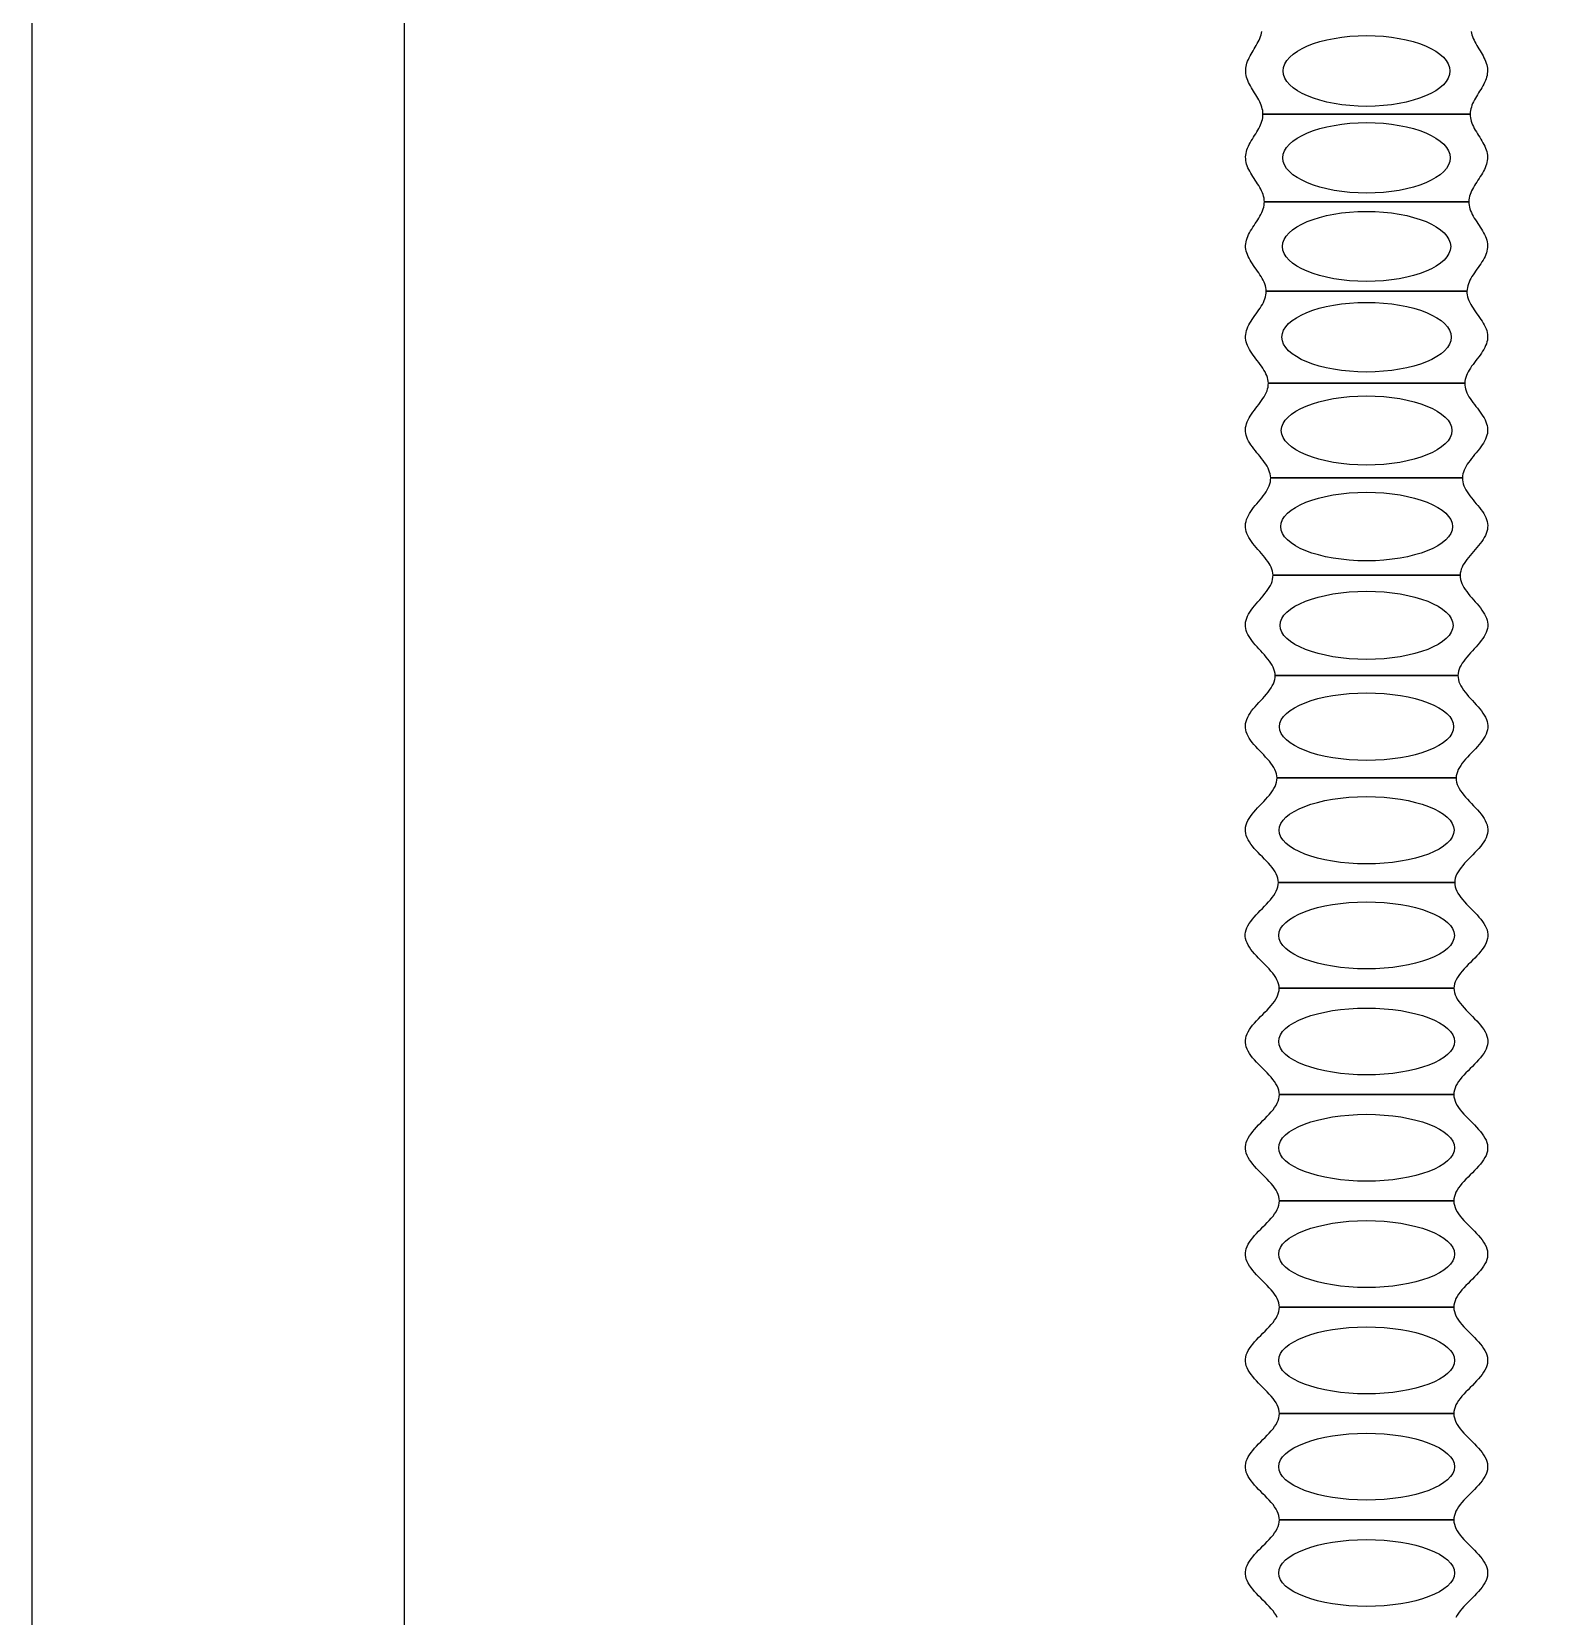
# Model space of a CAD drawing. Extents: x -130 to 140, y -1310 to 20.
# Drawn here: x -8.8 to -0.9, y -45.86 to -37.55 of the extents above; entities that cross this region are included whole.
import ezdxf

# ---------------------------------------------------------------- set-up
doc = ezdxf.new("R2010")
doc.units = 0

msp = doc.modelspace()

# ---------------------------------------------------------------- linework, layer by layer
at = {"layer": 'cure'}
msp.add_lwpolyline([(-6.8462, -52.5996), (6.8462, -52.5996), (6.8462, -22), (-6.8462, -22)], close=True, dxfattribs=at)
at = {"layer": 'M1_Neg'}
for points in [[(-1.2514, -37.5433), (-1.2497, -37.5525), (-1.2473, -37.5617), (-1.2443, -37.571), (-1.2407, -37.5802), (-1.2366, -37.5894), (-1.232, -37.5987), (-1.227, -37.6079), (-1.2218, -37.6171), (-1.2163, -37.6264), (-1.2108, -37.6356), (-1.2052, -37.6449), (-1.1996, -37.6541), (-1.1943, -37.6633), (-1.1891, -37.6726), (-1.1844, -37.6818), (-1.18, -37.691), (-1.1761, -37.7003), (-1.1728, -37.7095), (-1.1701, -37.7187), (-1.1681, -37.728), (-1.1667, -37.7372), (-1.1661, -37.7464), (-1.1661, -37.7557), (-1.1669, -37.7649), (-1.1685, -37.7741), (-1.1707, -37.7834), (-1.1735, -37.7926), (-1.177, -37.8018), (-1.1811, -37.8111), (-1.1856, -37.8203), (-1.1905, -37.8295), (-1.1958, -37.8388), (-1.2013, -37.848), (-1.207, -37.8573), (-1.2128, -37.8665), (-1.2185, -37.8757), (-1.2241, -37.885), (-1.2295, -37.8942), (-1.2347, -37.9034), (-1.2394, -37.9127), (-1.2437, -37.9219), (-1.2475, -37.9311), (-1.2506, -37.9404), (-1.2532, -37.9496), (-1.2551, -37.9588), (-1.2562, -37.9681), (-1.2567, -37.9773), (-2.3433, -37.9773), (-2.3438, -37.9681), (-2.3449, -37.9588), (-2.3468, -37.9496), (-2.3494, -37.9404), (-2.3525, -37.9311), (-2.3563, -37.9219), (-2.3606, -37.9127), (-2.3653, -37.9034), (-2.3705, -37.8942), (-2.3759, -37.885), (-2.3815, -37.8757), (-2.3872, -37.8665), (-2.393, -37.8573), (-2.3987, -37.848), (-2.4042, -37.8388), (-2.4095, -37.8295), (-2.4144, -37.8203), (-2.4189, -37.8111), (-2.423, -37.8018), (-2.4265, -37.7926), (-2.4293, -37.7834), (-2.4315, -37.7741), (-2.4331, -37.7649), (-2.4339, -37.7557), (-2.4339, -37.7464), (-2.4333, -37.7372), (-2.4319, -37.728), (-2.4299, -37.7187), (-2.4272, -37.7095), (-2.4239, -37.7003), (-2.42, -37.691), (-2.4156, -37.6818), (-2.4109, -37.6726), (-2.4057, -37.6633), (-2.4004, -37.6541), (-2.3948, -37.6449), (-2.3892, -37.6356), (-2.3837, -37.6264), (-2.3782, -37.6171), (-2.373, -37.6079), (-2.368, -37.5987), (-2.3634, -37.5894), (-2.3593, -37.5802), (-2.3557, -37.571), (-2.3527, -37.5617), (-2.3503, -37.5525), (-2.3486, -37.5433)], [(-2.2687, -45.8629), (-2.2749, -45.8515), (-2.2823, -45.8401), (-2.2907, -45.8287), (-2.3001, -45.8174), (-2.3102, -45.806), (-2.3209, -45.7946), (-2.332, -45.7832), (-2.3433, -45.7718), (-2.3547, -45.7605), (-2.366, -45.7491), (-2.3769, -45.7377), (-2.3873, -45.7263), (-2.397, -45.7149), (-2.406, -45.7036), (-2.4139, -45.6922), (-2.4207, -45.6808), (-2.4263, -45.6694), (-2.4306, -45.658), (-2.4334, -45.6467), (-2.4349, -45.6353), (-2.4349, -45.6239), (-2.4334, -45.6125), (-2.4306, -45.6012), (-2.4263, -45.5898), (-2.4207, -45.5784), (-2.4139, -45.567), (-2.406, -45.5556), (-2.397, -45.5443), (-2.3873, -45.5329), (-2.3769, -45.5215), (-2.366, -45.5101), (-2.3547, -45.4987), (-2.3433, -45.4874), (-2.332, -45.476), (-2.3209, -45.4646), (-2.3102, -45.4532), (-2.3001, -45.4418), (-2.2907, -45.4305), (-2.2823, -45.4191), (-2.2749, -45.4077), (-2.2687, -45.3963), (-2.2638, -45.3849), (-2.2602, -45.3736), (-2.258, -45.3622), (-2.2573, -45.3508), (-1.3427, -45.3508), (-1.342, -45.3622), (-1.3398, -45.3736), (-1.3362, -45.3849), (-1.3313, -45.3963), (-1.3251, -45.4077), (-1.3177, -45.4191), (-1.3093, -45.4305), (-1.2999, -45.4418), (-1.2898, -45.4532), (-1.2791, -45.4646), (-1.268, -45.476), (-1.2567, -45.4874), (-1.2453, -45.4987), (-1.234, -45.5101), (-1.2231, -45.5215), (-1.2127, -45.5329), (-1.203, -45.5443), (-1.194, -45.5556), (-1.1861, -45.567), (-1.1793, -45.5784), (-1.1737, -45.5898), (-1.1694, -45.6012), (-1.1666, -45.6125), (-1.1651, -45.6239), (-1.1651, -45.6353), (-1.1666, -45.6467), (-1.1694, -45.658), (-1.1737, -45.6694), (-1.1793, -45.6808), (-1.1861, -45.6922), (-1.194, -45.7036), (-1.203, -45.7149), (-1.2127, -45.7263), (-1.2231, -45.7377), (-1.234, -45.7491), (-1.2453, -45.7605), (-1.2567, -45.7718), (-1.268, -45.7832), (-1.2791, -45.7946), (-1.2898, -45.806), (-1.2999, -45.8174), (-1.3093, -45.8287), (-1.3177, -45.8401), (-1.3251, -45.8515), (-1.3313, -45.8629)]]:
    msp.add_lwpolyline(points, dxfattribs=at)
for points in [[(-2.3361, -38.4367), (-2.3366, -38.4273), (-2.3379, -38.4179), (-2.34, -38.4086), (-2.3427, -38.3992), (-2.3462, -38.3898), (-2.3503, -38.3804), (-2.3549, -38.3711), (-2.36, -38.3617), (-2.3655, -38.3523), (-2.3714, -38.3429), (-2.3774, -38.3336), (-2.3836, -38.3242), (-2.3898, -38.3148), (-2.3959, -38.3054), (-2.4019, -38.2961), (-2.4076, -38.2867), (-2.4129, -38.2773), (-2.4178, -38.2679), (-2.4221, -38.2586), (-2.4259, -38.2492), (-2.429, -38.2398), (-2.4314, -38.2304), (-2.4331, -38.2211), (-2.434, -38.2117), (-2.4342, -38.2023), (-2.4336, -38.1929), (-2.4322, -38.1836), (-2.4301, -38.1742), (-2.4272, -38.1648), (-2.4238, -38.1554), (-2.4197, -38.1461), (-2.4151, -38.1367), (-2.4101, -38.1273), (-2.4047, -38.1179), (-2.399, -38.1086), (-2.3932, -38.0992), (-2.3873, -38.0898), (-2.3814, -38.0804), (-2.3757, -38.0711), (-2.3701, -38.0617), (-2.3649, -38.0523), (-2.3601, -38.0429), (-2.3557, -38.0336), (-2.352, -38.0242), (-2.3488, -38.0148), (-2.3463, -38.0054), (-2.3446, -37.9961), (-2.3436, -37.9867), (-2.3433, -37.9773), (-1.2567, -37.9773), (-1.2564, -37.9867), (-1.2554, -37.9961), (-1.2537, -38.0054), (-1.2512, -38.0148), (-1.248, -38.0242), (-1.2443, -38.0336), (-1.2399, -38.0429), (-1.2351, -38.0523), (-1.2299, -38.0617), (-1.2243, -38.0711), (-1.2186, -38.0804), (-1.2127, -38.0898), (-1.2068, -38.0992), (-1.201, -38.1086), (-1.1953, -38.1179), (-1.1899, -38.1273), (-1.1849, -38.1367), (-1.1803, -38.1461), (-1.1762, -38.1554), (-1.1728, -38.1648), (-1.1699, -38.1742), (-1.1678, -38.1836), (-1.1664, -38.1929), (-1.1658, -38.2023), (-1.166, -38.2117), (-1.1669, -38.2211), (-1.1686, -38.2304), (-1.171, -38.2398), (-1.1741, -38.2492), (-1.1779, -38.2586), (-1.1822, -38.2679), (-1.1871, -38.2773), (-1.1924, -38.2867), (-1.1981, -38.2961), (-1.2041, -38.3054), (-1.2102, -38.3148), (-1.2164, -38.3242), (-1.2226, -38.3336), (-1.2286, -38.3429), (-1.2345, -38.3523), (-1.24, -38.3617), (-1.2451, -38.3711), (-1.2497, -38.3804), (-1.2538, -38.3898), (-1.2573, -38.3992), (-1.26, -38.4086), (-1.2621, -38.4179), (-1.2634, -38.4273), (-1.2639, -38.4367)], [(-2.3264, -38.9063), (-2.327, -38.8967), (-2.3284, -38.8872), (-2.3307, -38.8776), (-2.3338, -38.868), (-2.3376, -38.8584), (-2.3421, -38.8488), (-2.3472, -38.8392), (-2.3528, -38.8297), (-2.3589, -38.8201), (-2.3653, -38.8105), (-2.3719, -38.8009), (-2.3787, -38.7913), (-2.3855, -38.7817), (-2.3922, -38.7721), (-2.3988, -38.7626), (-2.405, -38.753), (-2.4109, -38.7434), (-2.4162, -38.7338), (-2.421, -38.7242), (-2.4252, -38.7146), (-2.4286, -38.7051), (-2.4313, -38.6955), (-2.4332, -38.6859), (-2.4342, -38.6763), (-2.4344, -38.6667), (-2.4338, -38.6571), (-2.4323, -38.6475), (-2.43, -38.638), (-2.427, -38.6284), (-2.4232, -38.6188), (-2.4188, -38.6092), (-2.4138, -38.5996), (-2.4084, -38.59), (-2.4025, -38.5805), (-2.3964, -38.5709), (-2.3901, -38.5613), (-2.3837, -38.5517), (-2.3773, -38.5421), (-2.371, -38.5325), (-2.365, -38.5229), (-2.3593, -38.5134), (-2.3541, -38.5038), (-2.3494, -38.4942), (-2.3453, -38.4846), (-2.3419, -38.475), (-2.3393, -38.4654), (-2.3374, -38.4559), (-2.3363, -38.4463), (-2.3361, -38.4367), (-1.2639, -38.4367), (-1.2637, -38.4463), (-1.2626, -38.4559), (-1.2607, -38.4654), (-1.2581, -38.475), (-1.2547, -38.4846), (-1.2506, -38.4942), (-1.2459, -38.5038), (-1.2407, -38.5134), (-1.235, -38.5229), (-1.229, -38.5325), (-1.2227, -38.5421), (-1.2163, -38.5517), (-1.2099, -38.5613), (-1.2036, -38.5709), (-1.1975, -38.5805), (-1.1916, -38.59), (-1.1862, -38.5996), (-1.1812, -38.6092), (-1.1768, -38.6188), (-1.173, -38.6284), (-1.17, -38.638), (-1.1677, -38.6475), (-1.1662, -38.6571), (-1.1656, -38.6667), (-1.1658, -38.6763), (-1.1668, -38.6859), (-1.1687, -38.6955), (-1.1714, -38.7051), (-1.1748, -38.7146), (-1.179, -38.7242), (-1.1838, -38.7338), (-1.1891, -38.7434), (-1.195, -38.753), (-1.2012, -38.7626), (-1.2078, -38.7721), (-1.2145, -38.7817), (-1.2213, -38.7913), (-1.2281, -38.8009), (-1.2347, -38.8105), (-1.2411, -38.8201), (-1.2472, -38.8297), (-1.2528, -38.8392), (-1.2579, -38.8488), (-1.2624, -38.8584), (-1.2662, -38.868), (-1.2693, -38.8776), (-1.2716, -38.8872), (-1.273, -38.8967), (-1.2736, -38.9063)], [(-2.315, -39.3887), (-2.3157, -39.3788), (-2.3173, -39.369), (-2.3199, -39.3591), (-2.3233, -39.3493), (-2.3275, -39.3394), (-2.3324, -39.3296), (-2.3381, -39.3198), (-2.3443, -39.3099), (-2.351, -39.3001), (-2.3581, -39.2902), (-2.3654, -39.2804), (-2.3729, -39.2705), (-2.3805, -39.2607), (-2.3879, -39.2509), (-2.3951, -39.241), (-2.4021, -39.2312), (-2.4085, -39.2213), (-2.4145, -39.2115), (-2.4198, -39.2016), (-2.4244, -39.1918), (-2.4282, -39.1819), (-2.4312, -39.1721), (-2.4333, -39.1623), (-2.4344, -39.1524), (-2.4347, -39.1426), (-2.434, -39.1327), (-2.4323, -39.1229), (-2.4298, -39.113), (-2.4265, -39.1032), (-2.4223, -39.0934), (-2.4175, -39.0835), (-2.412, -39.0737), (-2.406, -39.0638), (-2.3996, -39.054), (-2.3928, -39.0441), (-2.3858, -39.0343), (-2.3787, -39.0245), (-2.3717, -39.0146), (-2.3648, -39.0048), (-2.3582, -38.9949), (-2.3519, -38.9851), (-2.3462, -38.9752), (-2.341, -38.9654), (-2.3365, -38.9555), (-2.3328, -38.9457), (-2.3298, -38.9359), (-2.3278, -38.926), (-2.3266, -38.9162), (-2.3264, -38.9063), (-1.2736, -38.9063), (-1.2734, -38.9162), (-1.2722, -38.926), (-1.2702, -38.9359), (-1.2672, -38.9457), (-1.2635, -38.9555), (-1.259, -38.9654), (-1.2538, -38.9752), (-1.2481, -38.9851), (-1.2418, -38.9949), (-1.2352, -39.0048), (-1.2283, -39.0146), (-1.2213, -39.0245), (-1.2142, -39.0343), (-1.2072, -39.0441), (-1.2004, -39.054), (-1.194, -39.0638), (-1.188, -39.0737), (-1.1825, -39.0835), (-1.1777, -39.0934), (-1.1735, -39.1032), (-1.1702, -39.113), (-1.1677, -39.1229), (-1.166, -39.1327), (-1.1653, -39.1426), (-1.1656, -39.1524), (-1.1667, -39.1623), (-1.1688, -39.1721), (-1.1718, -39.1819), (-1.1756, -39.1918), (-1.1802, -39.2016), (-1.1855, -39.2115), (-1.1915, -39.2213), (-1.1979, -39.2312), (-1.2049, -39.241), (-1.2121, -39.2509), (-1.2195, -39.2607), (-1.2271, -39.2705), (-1.2346, -39.2804), (-1.2419, -39.2902), (-1.249, -39.3001), (-1.2557, -39.3099), (-1.2619, -39.3198), (-1.2676, -39.3296), (-1.2725, -39.3394), (-1.2767, -39.3493), (-1.2801, -39.3591), (-1.2827, -39.369), (-1.2843, -39.3788), (-1.285, -39.3887)], [(-2.3028, -39.8851), (-2.3036, -39.875), (-2.3054, -39.8649), (-2.3082, -39.8548), (-2.3119, -39.8446), (-2.3166, -39.8345), (-2.322, -39.8244), (-2.3283, -39.8142), (-2.3351, -39.8041), (-2.3425, -39.794), (-2.3504, -39.7838), (-2.3585, -39.7737), (-2.3668, -39.7636), (-2.3751, -39.7534), (-2.3833, -39.7433), (-2.3913, -39.7332), (-2.3989, -39.723), (-2.4061, -39.7129), (-2.4126, -39.7028), (-2.4185, -39.6926), (-2.4236, -39.6825), (-2.4278, -39.6724), (-2.4311, -39.6622), (-2.4334, -39.6521), (-2.4346, -39.642), (-2.4349, -39.6318), (-2.4341, -39.6217), (-2.4323, -39.6116), (-2.4295, -39.6014), (-2.4258, -39.5913), (-2.4212, -39.5812), (-2.4159, -39.571), (-2.4098, -39.5609), (-2.4031, -39.5508), (-2.396, -39.5406), (-2.3885, -39.5305), (-2.3808, -39.5204), (-2.373, -39.5103), (-2.3652, -39.5001), (-2.3576, -39.49), (-2.3503, -39.4799), (-2.3433, -39.4697), (-2.337, -39.4596), (-2.3312, -39.4495), (-2.3263, -39.4393), (-2.3221, -39.4292), (-2.3189, -39.4191), (-2.3166, -39.4089), (-2.3153, -39.3988), (-2.315, -39.3887), (-1.285, -39.3887), (-1.2847, -39.3988), (-1.2834, -39.4089), (-1.2811, -39.4191), (-1.2779, -39.4292), (-1.2737, -39.4393), (-1.2688, -39.4495), (-1.263, -39.4596), (-1.2567, -39.4697), (-1.2497, -39.4799), (-1.2424, -39.49), (-1.2348, -39.5001), (-1.227, -39.5103), (-1.2192, -39.5204), (-1.2115, -39.5305), (-1.204, -39.5406), (-1.1969, -39.5508), (-1.1902, -39.5609), (-1.1841, -39.571), (-1.1788, -39.5812), (-1.1742, -39.5913), (-1.1705, -39.6014), (-1.1677, -39.6116), (-1.1659, -39.6217), (-1.1651, -39.6318), (-1.1654, -39.642), (-1.1666, -39.6521), (-1.1689, -39.6622), (-1.1722, -39.6724), (-1.1764, -39.6825), (-1.1815, -39.6926), (-1.1874, -39.7028), (-1.1939, -39.7129), (-1.2011, -39.723), (-1.2087, -39.7332), (-1.2167, -39.7433), (-1.2249, -39.7534), (-1.2332, -39.7636), (-1.2415, -39.7737), (-1.2496, -39.7838), (-1.2575, -39.794), (-1.2649, -39.8041), (-1.2717, -39.8142), (-1.278, -39.8244), (-1.2834, -39.8345), (-1.2881, -39.8446), (-1.2918, -39.8548), (-1.2946, -39.8649), (-1.2964, -39.875), (-1.2972, -39.8851)], [(-2.2906, -40.3963), (-2.2914, -40.3858), (-2.2934, -40.3754), (-2.2964, -40.365), (-2.3005, -40.3545), (-2.3056, -40.3441), (-2.3116, -40.3337), (-2.3184, -40.3232), (-2.3259, -40.3128), (-2.3341, -40.3024), (-2.3426, -40.292), (-2.3515, -40.2815), (-2.3606, -40.2711), (-2.3697, -40.2607), (-2.3787, -40.2502), (-2.3875, -40.2398), (-2.3958, -40.2294), (-2.4036, -40.2189), (-2.4108, -40.2085), (-2.4172, -40.1981), (-2.4228, -40.1876), (-2.4274, -40.1772), (-2.431, -40.1668), (-2.4335, -40.1564), (-2.4349, -40.1459), (-2.4351, -40.1355), (-2.4342, -40.1251), (-2.4322, -40.1146), (-2.4291, -40.1042), (-2.425, -40.0938), (-2.42, -40.0833), (-2.4141, -40.0729), (-2.4074, -40.0625), (-2.4, -40.052), (-2.3922, -40.0416), (-2.3839, -40.0312), (-2.3754, -40.0208), (-2.3668, -40.0103), (-2.3582, -39.9999), (-2.3498, -39.9895), (-2.3418, -39.979), (-2.3342, -39.9686), (-2.3271, -39.9582), (-2.3208, -39.9477), (-2.3153, -39.9373), (-2.3107, -39.9269), (-2.3071, -39.9164), (-2.3046, -39.906), (-2.3031, -39.8956), (-2.3028, -39.8851), (-1.2972, -39.8851), (-1.2969, -39.8956), (-1.2954, -39.906), (-1.2929, -39.9164), (-1.2893, -39.9269), (-1.2847, -39.9373), (-1.2792, -39.9477), (-1.2729, -39.9582), (-1.2658, -39.9686), (-1.2582, -39.979), (-1.2502, -39.9895), (-1.2418, -39.9999), (-1.2332, -40.0103), (-1.2246, -40.0208), (-1.2161, -40.0312), (-1.2078, -40.0416), (-1.2, -40.052), (-1.1926, -40.0625), (-1.1859, -40.0729), (-1.18, -40.0833), (-1.175, -40.0938), (-1.1709, -40.1042), (-1.1678, -40.1146), (-1.1658, -40.1251), (-1.1649, -40.1355), (-1.1651, -40.1459), (-1.1665, -40.1564), (-1.169, -40.1668), (-1.1726, -40.1772), (-1.1772, -40.1876), (-1.1828, -40.1981), (-1.1892, -40.2085), (-1.1964, -40.2189), (-1.2042, -40.2294), (-1.2125, -40.2398), (-1.2213, -40.2502), (-1.2303, -40.2607), (-1.2394, -40.2711), (-1.2485, -40.2815), (-1.2574, -40.292), (-1.2659, -40.3024), (-1.2741, -40.3128), (-1.2816, -40.3232), (-1.2884, -40.3337), (-1.2944, -40.3441), (-1.2995, -40.3545), (-1.3036, -40.365), (-1.3066, -40.3754), (-1.3086, -40.3858), (-1.3094, -40.3963)], [(-2.2793, -40.9215), (-2.2801, -40.9108), (-2.2822, -40.9001), (-2.2855, -40.8894), (-2.2899, -40.8786), (-2.2954, -40.8679), (-2.3018, -40.8572), (-2.3092, -40.8465), (-2.3173, -40.8358), (-2.3261, -40.8251), (-2.3354, -40.8143), (-2.345, -40.8036), (-2.3548, -40.7929), (-2.3647, -40.7822), (-2.3744, -40.7715), (-2.3839, -40.7607), (-2.393, -40.75), (-2.4014, -40.7393), (-2.4092, -40.7286), (-2.4161, -40.7179), (-2.4221, -40.7071), (-2.4271, -40.6964), (-2.4309, -40.6857), (-2.4336, -40.675), (-2.4351, -40.6643), (-2.4353, -40.6535), (-2.4343, -40.6428), (-2.4321, -40.6321), (-2.4287, -40.6214), (-2.4242, -40.6107), (-2.4187, -40.5999), (-2.4122, -40.5892), (-2.4049, -40.5785), (-2.3969, -40.5678), (-2.3883, -40.5571), (-2.3793, -40.5463), (-2.37, -40.5356), (-2.3606, -40.5249), (-2.3513, -40.5142), (-2.3421, -40.5035), (-2.3333, -40.4927), (-2.325, -40.482), (-2.3173, -40.4713), (-2.3104, -40.4606), (-2.3044, -40.4499), (-2.2994, -40.4391), (-2.2954, -40.4284), (-2.2926, -40.4177), (-2.291, -40.407), (-2.2906, -40.3963), (-1.3094, -40.3963), (-1.309, -40.407), (-1.3074, -40.4177), (-1.3046, -40.4284), (-1.3006, -40.4391), (-1.2956, -40.4499), (-1.2896, -40.4606), (-1.2827, -40.4713), (-1.275, -40.482), (-1.2667, -40.4927), (-1.2579, -40.5035), (-1.2487, -40.5142), (-1.2394, -40.5249), (-1.23, -40.5356), (-1.2207, -40.5463), (-1.2117, -40.5571), (-1.2031, -40.5678), (-1.1951, -40.5785), (-1.1878, -40.5892), (-1.1813, -40.5999), (-1.1758, -40.6107), (-1.1713, -40.6214), (-1.1679, -40.6321), (-1.1657, -40.6428), (-1.1647, -40.6535), (-1.1649, -40.6643), (-1.1664, -40.675), (-1.1691, -40.6857), (-1.1729, -40.6964), (-1.1779, -40.7071), (-1.1839, -40.7179), (-1.1908, -40.7286), (-1.1986, -40.7393), (-1.207, -40.75), (-1.2161, -40.7607), (-1.2256, -40.7715), (-1.2353, -40.7822), (-1.2452, -40.7929), (-1.255, -40.8036), (-1.2646, -40.8143), (-1.2739, -40.8251), (-1.2827, -40.8358), (-1.2908, -40.8465), (-1.2982, -40.8572), (-1.3046, -40.8679), (-1.3101, -40.8786), (-1.3145, -40.8894), (-1.3178, -40.9001), (-1.3199, -40.9108), (-1.3207, -40.9215)], [(-2.2696, -41.4595), (-2.2704, -41.4485), (-2.2726, -41.4375), (-2.276, -41.4265), (-2.2807, -41.4156), (-2.2865, -41.4046), (-2.2934, -41.3936), (-2.3013, -41.3826), (-2.3099, -41.3717), (-2.3193, -41.3607), (-2.3292, -41.3497), (-2.3395, -41.3387), (-2.3499, -41.3277), (-2.3604, -41.3168), (-2.3708, -41.3058), (-2.3809, -41.2948), (-2.3906, -41.2838), (-2.3996, -41.2728), (-2.4079, -41.2619), (-2.4153, -41.2509), (-2.4216, -41.2399), (-2.4269, -41.2289), (-2.431, -41.218), (-2.4338, -41.207), (-2.4353, -41.196), (-2.4355, -41.185), (-2.4344, -41.174), (-2.432, -41.1631), (-2.4283, -41.1521), (-2.4234, -41.1411), (-2.4174, -41.1301), (-2.4105, -41.1191), (-2.4026, -41.1082), (-2.3939, -41.0972), (-2.3847, -41.0862), (-2.375, -41.0752), (-2.365, -41.0643), (-2.3549, -41.0533), (-2.3448, -41.0423), (-2.3349, -41.0313), (-2.3254, -41.0203), (-2.3165, -41.0094), (-2.3082, -40.9984), (-2.3008, -40.9874), (-2.2943, -40.9764), (-2.2888, -40.9654), (-2.2846, -40.9545), (-2.2815, -40.9435), (-2.2797, -40.9325), (-2.2793, -40.9215), (-1.3207, -40.9215), (-1.3203, -40.9325), (-1.3185, -40.9435), (-1.3154, -40.9545), (-1.3112, -40.9654), (-1.3057, -40.9764), (-1.2992, -40.9874), (-1.2918, -40.9984), (-1.2835, -41.0094), (-1.2746, -41.0203), (-1.2651, -41.0313), (-1.2552, -41.0423), (-1.2451, -41.0533), (-1.235, -41.0643), (-1.225, -41.0752), (-1.2153, -41.0862), (-1.2061, -41.0972), (-1.1974, -41.1082), (-1.1895, -41.1191), (-1.1826, -41.1301), (-1.1766, -41.1411), (-1.1717, -41.1521), (-1.168, -41.1631), (-1.1656, -41.174), (-1.1645, -41.185), (-1.1647, -41.196), (-1.1662, -41.207), (-1.169, -41.218), (-1.1731, -41.2289), (-1.1784, -41.2399), (-1.1847, -41.2509), (-1.1921, -41.2619), (-1.2004, -41.2728), (-1.2094, -41.2838), (-1.2191, -41.2948), (-1.2292, -41.3058), (-1.2396, -41.3168), (-1.2501, -41.3277), (-1.2605, -41.3387), (-1.2708, -41.3497), (-1.2807, -41.3607), (-1.2901, -41.3717), (-1.2987, -41.3826), (-1.3066, -41.3936), (-1.3135, -41.4046), (-1.3193, -41.4156), (-1.324, -41.4265), (-1.3274, -41.4375), (-1.3296, -41.4485), (-1.3304, -41.4595)], [(-2.2623, -42.0077), (-2.2631, -41.9965), (-2.2654, -41.9853), (-2.2689, -41.9741), (-2.2738, -41.963), (-2.2799, -41.9518), (-2.2871, -41.9406), (-2.2953, -41.9294), (-2.3044, -41.9182), (-2.3142, -41.907), (-2.3245, -41.8958), (-2.3353, -41.8846), (-2.3463, -41.8734), (-2.3573, -41.8623), (-2.3682, -41.8511), (-2.3788, -41.8399), (-2.3889, -41.8287), (-2.3983, -41.8175), (-2.407, -41.8063), (-2.4147, -41.7951), (-2.4214, -41.7839), (-2.4269, -41.7728), (-2.4311, -41.7616), (-2.434, -41.7504), (-2.4355, -41.7392), (-2.4357, -41.728), (-2.4344, -41.7168), (-2.4318, -41.7056), (-2.4279, -41.6944), (-2.4227, -41.6832), (-2.4163, -41.6721), (-2.4089, -41.6609), (-2.4006, -41.6497), (-2.3914, -41.6385), (-2.3816, -41.6273), (-2.3713, -41.6161), (-2.3607, -41.6049), (-2.35, -41.5937), (-2.3393, -41.5826), (-2.3288, -41.5714), (-2.3188, -41.5602), (-2.3093, -41.549), (-2.3005, -41.5378), (-2.2926, -41.5266), (-2.2857, -41.5154), (-2.2799, -41.5042), (-2.2753, -41.493), (-2.272, -41.4819), (-2.2701, -41.4707), (-2.2696, -41.4595), (-1.3304, -41.4595), (-1.3299, -41.4707), (-1.328, -41.4819), (-1.3247, -41.493), (-1.3201, -41.5042), (-1.3143, -41.5154), (-1.3074, -41.5266), (-1.2995, -41.5378), (-1.2907, -41.549), (-1.2812, -41.5602), (-1.2712, -41.5714), (-1.2607, -41.5826), (-1.25, -41.5937), (-1.2393, -41.6049), (-1.2287, -41.6161), (-1.2184, -41.6273), (-1.2086, -41.6385), (-1.1994, -41.6497), (-1.1911, -41.6609), (-1.1837, -41.6721), (-1.1773, -41.6832), (-1.1721, -41.6944), (-1.1682, -41.7056), (-1.1656, -41.7168), (-1.1643, -41.728), (-1.1645, -41.7392), (-1.166, -41.7504), (-1.1689, -41.7616), (-1.1731, -41.7728), (-1.1786, -41.7839), (-1.1853, -41.7951), (-1.193, -41.8063), (-1.2017, -41.8175), (-1.2111, -41.8287), (-1.2212, -41.8399), (-1.2318, -41.8511), (-1.2427, -41.8623), (-1.2537, -41.8734), (-1.2647, -41.8846), (-1.2755, -41.8958), (-1.2858, -41.907), (-1.2956, -41.9182), (-1.3047, -41.9294), (-1.3129, -41.9406), (-1.3201, -41.9518), (-1.3262, -41.963), (-1.3311, -41.9741), (-1.3346, -41.9853), (-1.3369, -41.9965), (-1.3377, -42.0077)], [(-2.2583, -42.5628), (-2.2591, -42.5515), (-2.2614, -42.5401), (-2.265, -42.5288), (-2.27, -42.5175), (-2.2762, -42.5062), (-2.2836, -42.4948), (-2.292, -42.4835), (-2.3013, -42.4722), (-2.3113, -42.4608), (-2.322, -42.4495), (-2.333, -42.4382), (-2.3443, -42.4269), (-2.3557, -42.4155), (-2.3669, -42.4042), (-2.3777, -42.3929), (-2.3881, -42.3815), (-2.3978, -42.3702), (-2.4067, -42.3589), (-2.4146, -42.3476), (-2.4214, -42.3362), (-2.427, -42.3249), (-2.4313, -42.3136), (-2.4343, -42.3022), (-2.4358, -42.2909), (-2.4359, -42.2796), (-2.4345, -42.2683), (-2.4317, -42.2569), (-2.4276, -42.2456), (-2.4221, -42.2343), (-2.4155, -42.2229), (-2.4077, -42.2116), (-2.399, -42.2003), (-2.3895, -42.189), (-2.3793, -42.1776), (-2.3686, -42.1663), (-2.3575, -42.155), (-2.3464, -42.1436), (-2.3352, -42.1323), (-2.3243, -42.121), (-2.3139, -42.1097), (-2.304, -42.0983), (-2.2948, -42.087), (-2.2866, -42.0757), (-2.2793, -42.0643), (-2.2733, -42.053), (-2.2685, -42.0417), (-2.265, -42.0304), (-2.2629, -42.019), (-2.2623, -42.0077), (-1.3377, -42.0077), (-1.3371, -42.019), (-1.335, -42.0304), (-1.3315, -42.0417), (-1.3267, -42.053), (-1.3207, -42.0643), (-1.3134, -42.0757), (-1.3052, -42.087), (-1.296, -42.0983), (-1.2861, -42.1097), (-1.2757, -42.121), (-1.2648, -42.1323), (-1.2536, -42.1436), (-1.2425, -42.155), (-1.2314, -42.1663), (-1.2207, -42.1776), (-1.2105, -42.189), (-1.201, -42.2003), (-1.1923, -42.2116), (-1.1845, -42.2229), (-1.1779, -42.2343), (-1.1724, -42.2456), (-1.1683, -42.2569), (-1.1655, -42.2683), (-1.1641, -42.2796), (-1.1642, -42.2909), (-1.1657, -42.3022), (-1.1687, -42.3136), (-1.173, -42.3249), (-1.1786, -42.3362), (-1.1854, -42.3476), (-1.1933, -42.3589), (-1.2022, -42.3702), (-1.2119, -42.3815), (-1.2223, -42.3929), (-1.2331, -42.4042), (-1.2443, -42.4155), (-1.2557, -42.4269), (-1.267, -42.4382), (-1.278, -42.4495), (-1.2887, -42.4608), (-1.2987, -42.4722), (-1.308, -42.4835), (-1.3164, -42.4948), (-1.3238, -42.5062), (-1.33, -42.5175), (-1.335, -42.5288), (-1.3386, -42.5401), (-1.3409, -42.5515), (-1.3417, -42.5628)], [(-2.2573, -43.1204), (-2.258, -43.109), (-2.2602, -43.0976), (-2.2638, -43.0863), (-2.2688, -43.0749), (-2.275, -43.0635), (-2.2824, -43.0521), (-2.2909, -43.0407), (-2.3003, -43.0294), (-2.3104, -43.018), (-2.3211, -43.0066), (-2.3322, -42.9952), (-2.3436, -42.9838), (-2.355, -42.9725), (-2.3663, -42.9611), (-2.3772, -42.9497), (-2.3876, -42.9383), (-2.3974, -42.9269), (-2.4063, -42.9156), (-2.4143, -42.9042), (-2.4211, -42.8928), (-2.4267, -42.8814), (-2.431, -42.87), (-2.4339, -42.8587), (-2.4354, -42.8473), (-2.4354, -42.8359), (-2.434, -42.8245), (-2.4311, -42.8132), (-2.4269, -42.8018), (-2.4213, -42.7904), (-2.4145, -42.779), (-2.4066, -42.7676), (-2.3977, -42.7563), (-2.388, -42.7449), (-2.3776, -42.7335), (-2.3667, -42.7221), (-2.3555, -42.7107), (-2.3441, -42.6994), (-2.3328, -42.688), (-2.3217, -42.6766), (-2.3111, -42.6652), (-2.301, -42.6538), (-2.2917, -42.6425), (-2.2832, -42.6311), (-2.2759, -42.6197), (-2.2697, -42.6083), (-2.2648, -42.5969), (-2.2612, -42.5856), (-2.259, -42.5742), (-2.2583, -42.5628), (-1.3417, -42.5628), (-1.341, -42.5742), (-1.3388, -42.5856), (-1.3352, -42.5969), (-1.3303, -42.6083), (-1.3241, -42.6197), (-1.3168, -42.6311), (-1.3083, -42.6425), (-1.299, -42.6538), (-1.2889, -42.6652), (-1.2783, -42.6766), (-1.2672, -42.688), (-1.2559, -42.6994), (-1.2445, -42.7107), (-1.2333, -42.7221), (-1.2224, -42.7335), (-1.212, -42.7449), (-1.2023, -42.7563), (-1.1934, -42.7676), (-1.1855, -42.779), (-1.1787, -42.7904), (-1.1731, -42.8018), (-1.1689, -42.8132), (-1.166, -42.8245), (-1.1646, -42.8359), (-1.1646, -42.8473), (-1.1661, -42.8587), (-1.169, -42.87), (-1.1733, -42.8814), (-1.1789, -42.8928), (-1.1857, -42.9042), (-1.1937, -42.9156), (-1.2026, -42.9269), (-1.2124, -42.9383), (-1.2228, -42.9497), (-1.2337, -42.9611), (-1.245, -42.9725), (-1.2564, -42.9838), (-1.2678, -42.9952), (-1.2789, -43.0066), (-1.2896, -43.018), (-1.2997, -43.0294), (-1.3091, -43.0407), (-1.3176, -43.0521), (-1.325, -43.0635), (-1.3312, -43.0749), (-1.3362, -43.0863), (-1.3398, -43.0976), (-1.342, -43.109), (-1.3427, -43.1204)], [(-2.2573, -43.678), (-2.258, -43.6666), (-2.2602, -43.6552), (-2.2638, -43.6439), (-2.2687, -43.6325), (-2.2749, -43.6211), (-2.2823, -43.6097), (-2.2907, -43.5983), (-2.3001, -43.587), (-2.3102, -43.5756), (-2.3209, -43.5642), (-2.332, -43.5528), (-2.3433, -43.5414), (-2.3547, -43.5301), (-2.366, -43.5187), (-2.3769, -43.5073), (-2.3873, -43.4959), (-2.397, -43.4845), (-2.406, -43.4732), (-2.4139, -43.4618), (-2.4207, -43.4504), (-2.4263, -43.439), (-2.4306, -43.4276), (-2.4334, -43.4163), (-2.4349, -43.4049), (-2.4349, -43.3935), (-2.4334, -43.3821), (-2.4306, -43.3708), (-2.4263, -43.3594), (-2.4207, -43.348), (-2.4139, -43.3366), (-2.406, -43.3252), (-2.397, -43.3139), (-2.3873, -43.3025), (-2.3769, -43.2911), (-2.366, -43.2797), (-2.3547, -43.2683), (-2.3433, -43.257), (-2.332, -43.2456), (-2.3209, -43.2342), (-2.3102, -43.2228), (-2.3001, -43.2114), (-2.2907, -43.2001), (-2.2823, -43.1887), (-2.2749, -43.1773), (-2.2687, -43.1659), (-2.2638, -43.1545), (-2.2602, -43.1432), (-2.258, -43.1318), (-2.2573, -43.1204), (-1.3427, -43.1204), (-1.342, -43.1318), (-1.3398, -43.1432), (-1.3362, -43.1545), (-1.3313, -43.1659), (-1.3251, -43.1773), (-1.3177, -43.1887), (-1.3093, -43.2001), (-1.2999, -43.2114), (-1.2898, -43.2228), (-1.2791, -43.2342), (-1.268, -43.2456), (-1.2567, -43.257), (-1.2453, -43.2683), (-1.234, -43.2797), (-1.2231, -43.2911), (-1.2127, -43.3025), (-1.203, -43.3139), (-1.194, -43.3252), (-1.1861, -43.3366), (-1.1793, -43.348), (-1.1737, -43.3594), (-1.1694, -43.3708), (-1.1666, -43.3821), (-1.1651, -43.3935), (-1.1651, -43.4049), (-1.1666, -43.4163), (-1.1694, -43.4276), (-1.1737, -43.439), (-1.1793, -43.4504), (-1.1861, -43.4618), (-1.194, -43.4732), (-1.203, -43.4845), (-1.2127, -43.4959), (-1.2231, -43.5073), (-1.234, -43.5187), (-1.2453, -43.5301), (-1.2567, -43.5414), (-1.268, -43.5528), (-1.2791, -43.5642), (-1.2898, -43.5756), (-1.2999, -43.587), (-1.3093, -43.5983), (-1.3177, -43.6097), (-1.3251, -43.6211), (-1.3313, -43.6325), (-1.3362, -43.6439), (-1.3398, -43.6552), (-1.342, -43.6666), (-1.3427, -43.678)], [(-2.2573, -44.2356), (-2.258, -44.2242), (-2.2602, -44.2128), (-2.2638, -44.2015), (-2.2687, -44.1901), (-2.2749, -44.1787), (-2.2823, -44.1673), (-2.2907, -44.1559), (-2.3001, -44.1446), (-2.3102, -44.1332), (-2.3209, -44.1218), (-2.332, -44.1104), (-2.3433, -44.099), (-2.3547, -44.0877), (-2.366, -44.0763), (-2.3769, -44.0649), (-2.3873, -44.0535), (-2.397, -44.0421), (-2.406, -44.0308), (-2.4139, -44.0194), (-2.4207, -44.008), (-2.4263, -43.9966), (-2.4306, -43.9852), (-2.4334, -43.9739), (-2.4349, -43.9625), (-2.4349, -43.9511), (-2.4334, -43.9397), (-2.4306, -43.9284), (-2.4263, -43.917), (-2.4207, -43.9056), (-2.4139, -43.8942), (-2.406, -43.8828), (-2.397, -43.8715), (-2.3873, -43.8601), (-2.3769, -43.8487), (-2.366, -43.8373), (-2.3547, -43.8259), (-2.3433, -43.8146), (-2.332, -43.8032), (-2.3209, -43.7918), (-2.3102, -43.7804), (-2.3001, -43.769), (-2.2907, -43.7577), (-2.2823, -43.7463), (-2.2749, -43.7349), (-2.2687, -43.7235), (-2.2638, -43.7121), (-2.2602, -43.7008), (-2.258, -43.6894), (-2.2573, -43.678), (-1.3427, -43.678), (-1.342, -43.6894), (-1.3398, -43.7008), (-1.3362, -43.7121), (-1.3313, -43.7235), (-1.3251, -43.7349), (-1.3177, -43.7463), (-1.3093, -43.7577), (-1.2999, -43.769), (-1.2898, -43.7804), (-1.2791, -43.7918), (-1.268, -43.8032), (-1.2567, -43.8146), (-1.2453, -43.8259), (-1.234, -43.8373), (-1.2231, -43.8487), (-1.2127, -43.8601), (-1.203, -43.8715), (-1.194, -43.8828), (-1.1861, -43.8942), (-1.1793, -43.9056), (-1.1737, -43.917), (-1.1694, -43.9284), (-1.1666, -43.9397), (-1.1651, -43.9511), (-1.1651, -43.9625), (-1.1666, -43.9739), (-1.1694, -43.9852), (-1.1737, -43.9966), (-1.1793, -44.008), (-1.1861, -44.0194), (-1.194, -44.0308), (-1.203, -44.0421), (-1.2127, -44.0535), (-1.2231, -44.0649), (-1.234, -44.0763), (-1.2453, -44.0877), (-1.2567, -44.099), (-1.268, -44.1104), (-1.2791, -44.1218), (-1.2898, -44.1332), (-1.2999, -44.1446), (-1.3093, -44.1559), (-1.3177, -44.1673), (-1.3251, -44.1787), (-1.3313, -44.1901), (-1.3362, -44.2015), (-1.3398, -44.2128), (-1.342, -44.2242), (-1.3427, -44.2356)], [(-2.2573, -44.7932), (-2.258, -44.7818), (-2.2602, -44.7704), (-2.2638, -44.7591), (-2.2687, -44.7477), (-2.2749, -44.7363), (-2.2823, -44.7249), (-2.2907, -44.7135), (-2.3001, -44.7022), (-2.3102, -44.6908), (-2.3209, -44.6794), (-2.332, -44.668), (-2.3433, -44.6566), (-2.3547, -44.6453), (-2.366, -44.6339), (-2.3769, -44.6225), (-2.3873, -44.6111), (-2.397, -44.5997), (-2.406, -44.5884), (-2.4139, -44.577), (-2.4207, -44.5656), (-2.4263, -44.5542), (-2.4306, -44.5428), (-2.4334, -44.5315), (-2.4349, -44.5201), (-2.4349, -44.5087), (-2.4334, -44.4973), (-2.4306, -44.486), (-2.4263, -44.4746), (-2.4207, -44.4632), (-2.4139, -44.4518), (-2.406, -44.4404), (-2.397, -44.4291), (-2.3873, -44.4177), (-2.3769, -44.4063), (-2.366, -44.3949), (-2.3547, -44.3835), (-2.3433, -44.3722), (-2.332, -44.3608), (-2.3209, -44.3494), (-2.3102, -44.338), (-2.3001, -44.3266), (-2.2907, -44.3153), (-2.2823, -44.3039), (-2.2749, -44.2925), (-2.2687, -44.2811), (-2.2638, -44.2697), (-2.2602, -44.2584), (-2.258, -44.247), (-2.2573, -44.2356), (-1.3427, -44.2356), (-1.342, -44.247), (-1.3398, -44.2584), (-1.3362, -44.2697), (-1.3313, -44.2811), (-1.3251, -44.2925), (-1.3177, -44.3039), (-1.3093, -44.3153), (-1.2999, -44.3266), (-1.2898, -44.338), (-1.2791, -44.3494), (-1.268, -44.3608), (-1.2567, -44.3722), (-1.2453, -44.3835), (-1.234, -44.3949), (-1.2231, -44.4063), (-1.2127, -44.4177), (-1.203, -44.4291), (-1.194, -44.4404), (-1.1861, -44.4518), (-1.1793, -44.4632), (-1.1737, -44.4746), (-1.1694, -44.486), (-1.1666, -44.4973), (-1.1651, -44.5087), (-1.1651, -44.5201), (-1.1666, -44.5315), (-1.1694, -44.5428), (-1.1737, -44.5542), (-1.1793, -44.5656), (-1.1861, -44.577), (-1.194, -44.5884), (-1.203, -44.5997), (-1.2127, -44.6111), (-1.2231, -44.6225), (-1.234, -44.6339), (-1.2453, -44.6453), (-1.2567, -44.6566), (-1.268, -44.668), (-1.2791, -44.6794), (-1.2898, -44.6908), (-1.2999, -44.7022), (-1.3093, -44.7135), (-1.3177, -44.7249), (-1.3251, -44.7363), (-1.3313, -44.7477), (-1.3362, -44.7591), (-1.3398, -44.7704), (-1.342, -44.7818), (-1.3427, -44.7932)], [(-2.2573, -45.3508), (-2.258, -45.3394), (-2.2602, -45.328), (-2.2638, -45.3167), (-2.2687, -45.3053), (-2.2749, -45.2939), (-2.2823, -45.2825), (-2.2907, -45.2711), (-2.3001, -45.2598), (-2.3102, -45.2484), (-2.3209, -45.237), (-2.332, -45.2256), (-2.3433, -45.2142), (-2.3547, -45.2029), (-2.366, -45.1915), (-2.3769, -45.1801), (-2.3873, -45.1687), (-2.397, -45.1573), (-2.406, -45.146), (-2.4139, -45.1346), (-2.4207, -45.1232), (-2.4263, -45.1118), (-2.4306, -45.1004), (-2.4334, -45.0891), (-2.4349, -45.0777), (-2.4349, -45.0663), (-2.4334, -45.0549), (-2.4306, -45.0436), (-2.4263, -45.0322), (-2.4207, -45.0208), (-2.4139, -45.0094), (-2.406, -44.998), (-2.397, -44.9867), (-2.3873, -44.9753), (-2.3769, -44.9639), (-2.366, -44.9525), (-2.3547, -44.9411), (-2.3433, -44.9298), (-2.332, -44.9184), (-2.3209, -44.907), (-2.3102, -44.8956), (-2.3001, -44.8842), (-2.2907, -44.8729), (-2.2823, -44.8615), (-2.2749, -44.8501), (-2.2687, -44.8387), (-2.2638, -44.8273), (-2.2602, -44.816), (-2.258, -44.8046), (-2.2573, -44.7932), (-1.3427, -44.7932), (-1.342, -44.8046), (-1.3398, -44.816), (-1.3362, -44.8273), (-1.3313, -44.8387), (-1.3251, -44.8501), (-1.3177, -44.8615), (-1.3093, -44.8729), (-1.2999, -44.8842), (-1.2898, -44.8956), (-1.2791, -44.907), (-1.268, -44.9184), (-1.2567, -44.9298), (-1.2453, -44.9411), (-1.234, -44.9525), (-1.2231, -44.9639), (-1.2127, -44.9753), (-1.203, -44.9867), (-1.194, -44.998), (-1.1861, -45.0094), (-1.1793, -45.0208), (-1.1737, -45.0322), (-1.1694, -45.0436), (-1.1666, -45.0549), (-1.1651, -45.0663), (-1.1651, -45.0777), (-1.1666, -45.0891), (-1.1694, -45.1004), (-1.1737, -45.1118), (-1.1793, -45.1232), (-1.1861, -45.1346), (-1.194, -45.146), (-1.203, -45.1573), (-1.2127, -45.1687), (-1.2231, -45.1801), (-1.234, -45.1915), (-1.2453, -45.2029), (-1.2567, -45.2142), (-1.268, -45.2256), (-1.2791, -45.237), (-1.2898, -45.2484), (-1.2999, -45.2598), (-1.3093, -45.2711), (-1.3177, -45.2825), (-1.3251, -45.2939), (-1.3313, -45.3053), (-1.3362, -45.3167), (-1.3398, -45.328), (-1.342, -45.3394), (-1.3427, -45.3508)]]:
    msp.add_lwpolyline(points, close=True, dxfattribs=at)
at = {"layer": 'M1_Pos'}
msp.add_lwpolyline([(-8.8, -52.5996), (8.8, -52.5996), (8.8, 0), (-8.8, 0)], close=True, dxfattribs=at)
at = {"layer": 'M1_Pos_holes'}
for centre, major_axis, ratio in [((-1.8, -37.7511), (-0.4372, 0), 0.4246), ((-1.8, -38.207), (-0.4388, 0), 0.4216), ((-1.8, -38.6715), (-0.4411, 0), 0.4171), ((-1.8, -39.1475), (-0.4439, 0), 0.4117), ((-1.8, -39.6369), (-0.4471, 0), 0.4057), ((-1.8, -40.1407), (-0.4504, 0), 0.3996), ((-1.8, -40.6589), (-0.4536, 0), 0.3937), ((-1.8, -41.1905), (-0.4565, 0), 0.3886), ((-1.8, -41.7336), (-0.4588, 0), 0.3844), ((-1.8, -42.2853), (-0.4604, 0), 0.3817), ((-1.8, -42.8416), (-0.4609, 0), 0.3807), ((-1.8, -43.3992), (-0.4609, 0), 0.3807), ((-1.8, -43.9568), (-0.4609, 0), 0.3807), ((-1.8, -44.5144), (-0.4609, 0), 0.3807), ((-1.8, -45.072), (-0.4609, 0), 0.3807), ((-1.8, -45.6296), (-0.4609, 0), 0.3807)]:
    msp.add_ellipse(centre, major_axis=major_axis, ratio=ratio, dxfattribs=at)
at = {"layer": 'M2_undercutMsk'}
msp.add_lwpolyline([(-6.8462, -52.5996), (6.8462, -52.5996), (6.8462, -22), (-6.8462, -22)], close=True, dxfattribs=at)

doc.saveas('drawing.dxf')
